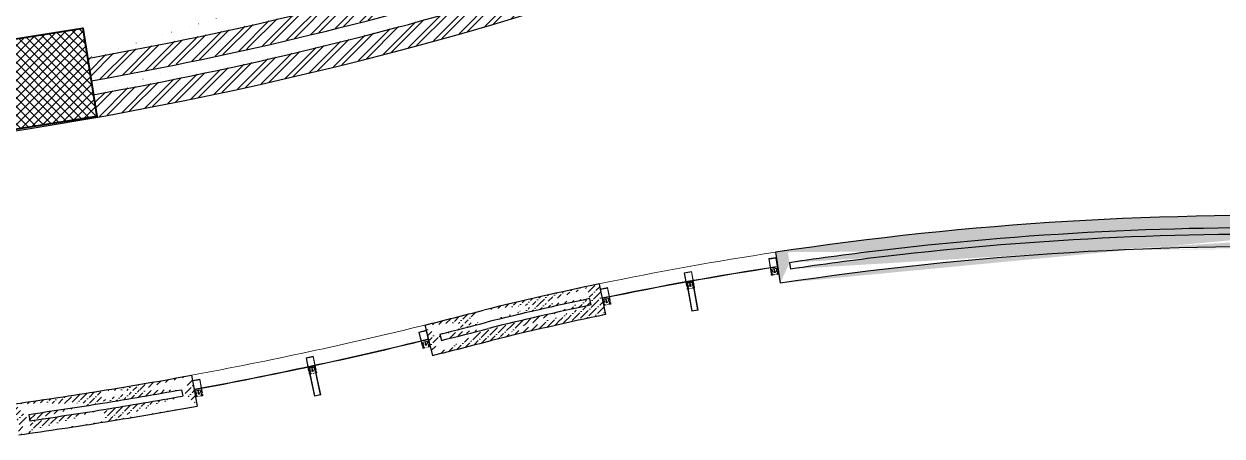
# Model space of a CAD drawing. Header units: millimetres. Extents: x 8275 to 147087, y -297470 to -191881.
# Drawn here: x 118383 to 130430, y -255177 to -251030 of the extents above; entities that cross this region are included whole.
import ezdxf

# ---------------------------------------------------------------- set-up
doc = ezdxf.new("R2010")
doc.units = ezdxf.units.MM
doc.header["$LTSCALE"] = 250
doc.header["$MEASUREMENT"] = 0
for name, color, linetype, lineweight in [('col', 6, 'Continuous', 40), ('hatch', 9, 'Continuous', 0), ('wall', 1, 'Continuous', 30), ('win', 4, 'Continuous', 20)]:
    doc.layers.add(name, color=color, linetype=linetype, lineweight=lineweight)
pattern_1 = [(45, (-6686.724, -321362.345), (23.201941, 85.073785), [109.375, -21.875, 0, -21.875])]

# ---------------------------------------------------------------- blocks, each defined once
blk = doc.blocks.new('A$C31941232')
at = {"layer": 'hatch'}
h = blk.add_hatch(dxfattribs=at)
h.set_pattern_fill('ANSI37', color=256, scale=500, style=0)
h.paths.add_polyline_path([(-21054, 9181), (-19573, 9416), (-19432, 8527), (-20913, 8292)])
at = {"layer": 'col', "elevation": -13639}
blk.add_lwpolyline([(-21054, 9181), (-19573, 9416), (-19432, 8527), (-20913, 8292)], close=True, dxfattribs=at)

msp = doc.modelspace()

# ---------------------------------------------------------------- hatches: boundary and pattern name
at = {"layer": 'hatch'}
h = msp.add_hatch(dxfattribs=at)
h.set_pattern_fill('ANSI32', color=256, scale=350, style=0)
h.set_pattern_definition([(45, (-6686.72, -321362.35), (-92.80777, 92.80777), []), (45, (-6624.85, -321362.35), (-92.80777, 92.80777), [])])
edge = h.paths.add_edge_path()
edge.add_line((117630, -252194), (117600, -251966))
edge.add_arc((112434, -214956), 37369, 262.1233, 277.9459, ccw=False)
edge.add_line((107313, -251972), (107278, -252194))
edge.add_arc((112455, -215257), 37297, 262.0206, 277.9792)
edge = h.paths.add_edge_path()
edge.add_line((117572, -251829), (117542, -251601))
edge.add_arc((112435, -214946), 37009, 262.1353, 277.9321, ccw=False)
edge.add_line((107370, -251607), (107335, -251828))
edge.add_arc((112476, -214947), 37238, 262.0647, 277.8706)
edge = h.paths.add_edge_path()
edge.add_line((127705, -249343), (127700, -249103))
edge.add_arc((112455, -214645), 37680, 280.1249, 293.8645, ccw=False)
edge.add_line((119079, -251738), (119115, -251965))
edge.add_arc((112613, -215282), 37255, 280.0512, 293.8984)
edge = h.paths.add_edge_path()
edge.add_line((119021, -251372), (119057, -251600))
edge.add_arc((112452, -214634), 37551, 280.131, 293.9571)
edge.add_line((127700, -248950), (127700, -248698))
edge.add_arc((112452, -214634), 37321, 280.1379, 294.1141, ccw=False)
h.paths.add_polyline_path([(128157, -247451), (128157, -248168), (128162, -248166), (128162, -247451)])
h.paths.add_polyline_path([(127949, -248258), (127949, -247451), (127932, -247451), (127932, -248265)])
h.paths.add_polyline_path([(98254, -243221), (97937, -243901), (97728, -243804), (96826, -245743), (96256, -246966), (96465, -247063), (96973, -245973), (98254, -243221)])
h.paths.add_polyline_path([(126754, -243430), (126657, -243221), (126657, -243221), (127910, -245912), (128162, -245912), (128162, -245909), (126962, -243333), (127089, -243274), (128318, -245912), (128532, -245912), (128532, -245827), (127298, -243177), (127754, -242964), (128532, -242964), (128532, -242734), (127703, -242734), (127201, -242968), (127298, -243176)])
h = msp.add_hatch(dxfattribs=at)
h.set_pattern_fill('ANSI36', color=256, scale=350, style=0)
h.set_pattern_definition(pattern_1)
edge = h.paths.add_edge_path()
edge.add_line((126081, -253433), (126091, -253497))
edge.add_line((126062, -253309), (126062, -253309))
edge.add_line((125939, -253328), (125986, -253639))
edge.add_line((131707, -253093), (131707, -253158))
edge.add_line((131832, -252971), (131832, -253286))
edge.add_arc((130858, -285751), 32670, 96.7185, 98.4076)
edge.add_arc((130858, -285751), 32670, 88.5099, 96.7185)
edge.add_arc((130858, -285751), 32605, 96.7185, 98.4071)
edge.add_arc((130858, -285751), 32605, 88.5069, 96.7185)
edge.add_arc((130883, -286133), 33176, 88.3608, 98.571)
edge.add_arc((130883, -286133), 32861, 88.3451, 98.571)
at = {"layer": 'hatch', "extrusion": (0.000407132, -0.002658, 0.999996)}
h = msp.add_hatch(dxfattribs=at)
h.set_pattern_fill('AR-HBONE', color=256, scale=0.411184, style=0)
h.set_pattern_definition([(45, (-6682.123, -321391.2526), (2e-16, 2.326009148), [4.934210526, -1.64473684]), (135, (-6680.96, -321390.0896), (2e-16, 2.326009148), [4.934210526, -1.64473684])])
h.paths.add_polyline_path([(125901, -253544), (125902, -253546), (125907, -253545), (125907, -253543)], flags=16)
h.paths.add_polyline_path([(125965, -253534), (125965, -253536), (125960, -253537), (125960, -253535)], flags=16)
edge = h.paths.add_edge_path()
edge.add_arc((125914, -253557), 0.685, -171.291, 8.709, ccw=False)
edge.add_arc((125912, -253557), 0.685, -171.291, 8.709, ccw=False)
edge.add_arc((125911, -253557), 0.685, -171.291, 8.709, ccw=False)
edge.add_arc((125910, -253557), 0.685, -171.291, 8.709, ccw=False)
edge.add_arc((125908, -253557), 0.685, -171.291, 8.709, ccw=False)
edge.add_arc((125907, -253558), 0.685, -171.291, 8.709, ccw=False)
edge.add_arc((125906, -253558), 0.685, -171.291, 8.709, ccw=False)
edge.add_arc((125904, -253558), 0.685, -171.291, 8.709, ccw=False)
edge.add_arc((125903, -253558), 0.685, -171.291, 8.709, ccw=False)
edge.add_arc((125902, -253558), 0.685, -171.291, 8.709, ccw=False)
edge.add_arc((125900, -253559), 0.685, -171.291, 8.709, ccw=False)
edge.add_arc((125899, -253559), 0.685, -171.291, 8.709, ccw=False)
edge.add_line((125898, -253559), (125896, -253547))
edge.add_line((125896, -253547), (125900, -253546))
edge.add_line((125900, -253546), (125900, -253544))
edge.add_line((125900, -253544), (125898, -253545))
edge.add_line((125898, -253545), (125899, -253541))
edge.add_line((125899, -253541), (125908, -253540))
edge.add_line((125908, -253540), (125910, -253543))
edge.add_line((125910, -253543), (125909, -253543))
edge.add_line((125909, -253543), (125909, -253545))
edge.add_line((125909, -253545), (125913, -253544))
edge.add_line((125913, -253544), (125914, -253556))
edge.add_arc((125957, -253550), 0.685, 188.709, 368.709)
edge.add_arc((125958, -253550), 0.685, 188.709, 368.709)
edge.add_arc((125960, -253549), 0.685, 188.709, 368.709)
edge.add_arc((125961, -253549), 0.685, 188.709, 368.709)
edge.add_arc((125962, -253549), 0.685, 188.709, 368.709)
edge.add_arc((125964, -253549), 0.685, 188.709, 368.709)
edge.add_arc((125965, -253549), 0.685, 188.709, 368.709)
edge.add_arc((125967, -253548), 0.685, 188.709, 368.709)
edge.add_arc((125968, -253548), 0.685, 188.709, 368.709)
edge.add_arc((125969, -253548), 0.685, 188.709, 368.709)
edge.add_arc((125971, -253548), 0.685, 188.709, 368.709)
edge.add_arc((125972, -253548), 0.685, 188.709, 368.709)
edge.add_line((125973, -253547), (125971, -253535))
edge.add_line((125971, -253535), (125967, -253536))
edge.add_line((125967, -253536), (125967, -253534))
edge.add_line((125967, -253534), (125968, -253534))
edge.add_line((125968, -253534), (125966, -253531))
edge.add_line((125966, -253531), (125957, -253532))
edge.add_line((125957, -253532), (125956, -253536))
edge.add_line((125956, -253536), (125958, -253535))
edge.add_line((125958, -253535), (125958, -253537))
edge.add_line((125958, -253537), (125955, -253538))
edge.add_line((125955, -253538), (125956, -253550))
at = {"layer": 'hatch'}
h = msp.add_hatch(dxfattribs=at)
h.set_pattern_fill('ANSI36', color=256, scale=350, style=0)
h.set_pattern_definition(pattern_1)
edge = h.paths.add_edge_path()
edge.add_line((124069, -253795), (124083, -253858))
edge.add_line((124044, -253672), (124044, -253672))
edge.add_line((124166, -253647), (124231, -253955))
edge.add_line((122566, -254152), (122581, -254215))
edge.add_line((122415, -254061), (122490, -254367))
edge.add_arc((112688, -214534), 40830, 283.9993, 284.6818)
edge.add_arc((112688, -214534), 40705, 283.8239, 284.6818)
edge.add_arc((130858, -285751), 32670, 101.9924, 103.8535)
edge.add_arc((130858, -285751), 32795, 101.7731, 103.8535)
edge.add_arc((112688, -214534), 40895, 283.999, 284.6786)
edge.add_arc((112688, -214534), 41020, 283.8239, 284.6786)
edge.add_arc((130858, -285751), 32605, 101.9928, 103.8495)
edge.add_arc((130858, -285751), 32480, 101.7731, 103.8495)
at = {"layer": 'hatch', "extrusion": (0.000474639, -0.002647, 0.999996)}
h = msp.add_hatch(dxfattribs=at)
h.set_pattern_fill('AR-HBONE', color=256, scale=0.411184, style=0)
h.set_pattern_definition([(45, (-6681.36, -321391.1366), (2e-16, 2.326009148), [4.934210526, -1.64473684]), (135, (-6680.197, -321389.9735), (2e-16, 2.326009148), [4.934210526, -1.64473684])])
h.paths.add_polyline_path([(125056, -253686), (125056, -253688), (125061, -253687), (125061, -253685)], flags=16)
h.paths.add_polyline_path([(125119, -253674), (125119, -253676), (125114, -253677), (125113, -253675)], flags=16)
edge = h.paths.add_edge_path()
edge.add_arc((125068, -253698), 0.685, -169.8327, 10.1673, ccw=False)
edge.add_arc((125067, -253698), 0.685, -169.8327, 10.1673, ccw=False)
edge.add_arc((125065, -253698), 0.685, -169.8327, 10.1673, ccw=False)
edge.add_arc((125064, -253698), 0.685, -169.8327, 10.1673, ccw=False)
edge.add_arc((125063, -253699), 0.685, -169.8327, 10.1673, ccw=False)
edge.add_arc((125061, -253699), 0.685, -169.8327, 10.1673, ccw=False)
edge.add_arc((125060, -253699), 0.685, -169.8327, 10.1673, ccw=False)
edge.add_arc((125059, -253699), 0.685, -169.8327, 10.1673, ccw=False)
edge.add_arc((125057, -253700), 0.685, -169.8327, 10.1673, ccw=False)
edge.add_arc((125056, -253700), 0.685, -169.8327, 10.1673, ccw=False)
edge.add_arc((125055, -253700), 0.685, -169.8327, 10.1673, ccw=False)
edge.add_arc((125053, -253700), 0.685, -169.8327, 10.1673, ccw=False)
edge.add_line((125053, -253701), (125050, -253689))
edge.add_line((125050, -253689), (125054, -253688))
edge.add_line((125054, -253688), (125054, -253686))
edge.add_line((125054, -253686), (125052, -253686))
edge.add_line((125052, -253686), (125053, -253682))
edge.add_line((125053, -253682), (125062, -253681))
edge.add_line((125062, -253681), (125064, -253684))
edge.add_line((125064, -253684), (125063, -253684))
edge.add_line((125063, -253684), (125063, -253686))
edge.add_line((125063, -253686), (125067, -253686))
edge.add_line((125067, -253686), (125069, -253698))
edge.add_arc((125111, -253690), 0.685, 190.1673, 370.1673)
edge.add_arc((125113, -253690), 0.685, 190.1673, 370.1673)
edge.add_arc((125114, -253689), 0.685, 190.1673, 370.1673)
edge.add_arc((125115, -253689), 0.685, 190.1673, 370.1673)
edge.add_arc((125117, -253689), 0.685, 190.1673, 370.1673)
edge.add_arc((125118, -253689), 0.685, 190.1673, 370.1673)
edge.add_arc((125119, -253688), 0.685, 190.1673, 370.1673)
edge.add_arc((125121, -253688), 0.685, 190.1673, 370.1673)
edge.add_arc((125122, -253688), 0.685, 190.1673, 370.1673)
edge.add_arc((125123, -253688), 0.685, 190.1673, 370.1673)
edge.add_arc((125125, -253688), 0.685, 190.1673, 370.1673)
edge.add_arc((125126, -253687), 0.685, 190.1673, 370.1673)
edge.add_line((125127, -253687), (125125, -253675))
edge.add_line((125125, -253675), (125121, -253676))
edge.add_line((125121, -253676), (125120, -253674))
edge.add_line((125120, -253674), (125122, -253674))
edge.add_line((125122, -253674), (125120, -253670))
edge.add_line((125120, -253670), (125111, -253672))
edge.add_line((125111, -253672), (125110, -253676))
edge.add_line((125110, -253676), (125112, -253675))
edge.add_line((125112, -253675), (125112, -253677))
edge.add_line((125112, -253677), (125108, -253678))
edge.add_line((125108, -253678), (125111, -253690))
at = {"layer": 'hatch', "extrusion": (0.000541891, -0.002634, 0.999996)}
h = msp.add_hatch(dxfattribs=at)
h.set_pattern_fill('AR-HBONE', color=256, scale=0.411184, style=0)
h.set_pattern_definition([(45, (-6680.5997, -321391.0024), (2e-16, 2.326009148), [4.934210526, -1.64473684]), (135, (-6679.4367, -321389.8394), (2e-16, 2.326009148), [4.934210526, -1.64473684])])
h.paths.add_polyline_path([(124214, -253849), (124214, -253851), (124220, -253850), (124219, -253848)], flags=16)
h.paths.add_polyline_path([(124277, -253836), (124277, -253838), (124272, -253839), (124272, -253837)], flags=16)
edge = h.paths.add_edge_path()
edge.add_arc((124227, -253861), 0.685, -168.3733, 11.6267, ccw=False)
edge.add_arc((124225, -253861), 0.685, -168.3733, 11.6267, ccw=False)
edge.add_arc((124224, -253862), 0.685, -168.3733, 11.6267, ccw=False)
edge.add_arc((124223, -253862), 0.685, -168.3733, 11.6267, ccw=False)
edge.add_arc((124221, -253862), 0.685, -168.3733, 11.6267, ccw=False)
edge.add_arc((124220, -253863), 0.685, -168.3733, 11.6267, ccw=False)
edge.add_arc((124219, -253863), 0.685, -168.3733, 11.6267, ccw=False)
edge.add_arc((124217, -253863), 0.685, -168.3733, 11.6267, ccw=False)
edge.add_arc((124216, -253863), 0.685, -168.3733, 11.6267, ccw=False)
edge.add_arc((124215, -253864), 0.685, -168.3733, 11.6267, ccw=False)
edge.add_arc((124213, -253864), 0.685, -168.3733, 11.6267, ccw=False)
edge.add_arc((124212, -253864), 0.685, -168.3733, 11.6267, ccw=False)
edge.add_line((124211, -253864), (124209, -253852))
edge.add_line((124209, -253852), (124213, -253852))
edge.add_line((124213, -253852), (124212, -253850))
edge.add_line((124212, -253850), (124211, -253850))
edge.add_line((124211, -253850), (124211, -253846))
edge.add_line((124211, -253846), (124220, -253845))
edge.add_line((124220, -253845), (124223, -253848))
edge.add_line((124223, -253848), (124221, -253848))
edge.add_line((124221, -253848), (124221, -253850))
edge.add_line((124221, -253850), (124225, -253849))
edge.add_line((124225, -253849), (124228, -253861))
edge.add_arc((124270, -253852), 0.685, 191.6267, 371.6267)
edge.add_arc((124271, -253852), 0.685, 191.6267, 371.6267)
edge.add_arc((124272, -253852), 0.685, 191.6267, 371.6267)
edge.add_arc((124274, -253851), 0.685, 191.6267, 371.6267)
edge.add_arc((124275, -253851), 0.685, 191.6267, 371.6267)
edge.add_arc((124276, -253851), 0.685, 191.6267, 371.6267)
edge.add_arc((124278, -253851), 0.685, 191.6267, 371.6267)
edge.add_arc((124279, -253850), 0.685, 191.6267, 371.6267)
edge.add_arc((124280, -253850), 0.685, 191.6267, 371.6267)
edge.add_arc((124282, -253850), 0.685, 191.6267, 371.6267)
edge.add_arc((124283, -253850), 0.685, 191.6267, 371.6267)
edge.add_arc((124284, -253849), 0.685, 191.6267, 371.6267)
edge.add_line((124285, -253849), (124283, -253837))
edge.add_line((124283, -253837), (124279, -253838))
edge.add_line((124279, -253838), (124278, -253836))
edge.add_line((124278, -253836), (124280, -253836))
edge.add_line((124280, -253836), (124278, -253833))
edge.add_line((124278, -253833), (124269, -253834))
edge.add_line((124269, -253834), (124268, -253838))
edge.add_line((124268, -253838), (124270, -253838))
edge.add_line((124270, -253838), (124270, -253840))
edge.add_line((124270, -253840), (124267, -253841))
edge.add_line((124267, -253841), (124269, -253852))
at = {"layer": 'hatch', "extrusion": (0.000637636, -0.002612, 0.999996)}
h = msp.add_hatch(dxfattribs=at)
h.set_pattern_fill('AR-HBONE', color=256, scale=0.411184, style=0)
h.set_pattern_definition([(45, (-6679.5174, -321390.7788), (2e-16, 2.326009148), [4.934210526, -1.64473684]), (135, (-6678.3543, -321389.6158), (2e-16, 2.326009148), [4.934210526, -1.64473684])])
h.paths.add_polyline_path([(122396, -254280), (122397, -254282), (122402, -254281), (122402, -254279)], flags=16)
h.paths.add_polyline_path([(122459, -254265), (122459, -254267), (122454, -254268), (122454, -254266)], flags=16)
edge = h.paths.add_edge_path()
edge.add_arc((122410, -254291), 0.685, -166.282, 13.718, ccw=False)
edge.add_arc((122408, -254292), 0.685, -166.282, 13.718, ccw=False)
edge.add_arc((122407, -254292), 0.685, -166.282, 13.718, ccw=False)
edge.add_arc((122406, -254292), 0.685, -166.282, 13.718, ccw=False)
edge.add_arc((122404, -254293), 0.685, -166.282, 13.718, ccw=False)
edge.add_arc((122403, -254293), 0.685, -166.282, 13.718, ccw=False)
edge.add_arc((122402, -254293), 0.685, -166.282, 13.718, ccw=False)
edge.add_arc((122400, -254294), 0.685, -166.282, 13.718, ccw=False)
edge.add_arc((122399, -254294), 0.685, -166.282, 13.718, ccw=False)
edge.add_arc((122398, -254294), 0.685, -166.282, 13.718, ccw=False)
edge.add_arc((122396, -254294), 0.685, -166.282, 13.718, ccw=False)
edge.add_arc((122395, -254295), 0.685, -166.282, 13.718, ccw=False)
edge.add_line((122394, -254295), (122392, -254283))
edge.add_line((122392, -254283), (122395, -254282))
edge.add_line((122395, -254282), (122395, -254280))
edge.add_line((122395, -254280), (122393, -254281))
edge.add_line((122393, -254281), (122394, -254277))
edge.add_line((122394, -254277), (122402, -254275))
edge.add_line((122402, -254275), (122405, -254278))
edge.add_line((122405, -254278), (122403, -254278))
edge.add_line((122403, -254278), (122404, -254280))
edge.add_line((122404, -254280), (122407, -254279))
edge.add_line((122407, -254279), (122410, -254291))
edge.add_arc((122452, -254281), 0.685, 193.718, 373.718)
edge.add_arc((122454, -254280), 0.685, 193.718, 373.718)
edge.add_arc((122455, -254280), 0.685, 193.718, 373.718)
edge.add_arc((122456, -254280), 0.685, 193.718, 373.718)
edge.add_arc((122458, -254279), 0.685, 193.718, 373.718)
edge.add_arc((122459, -254279), 0.685, 193.718, 373.718)
edge.add_arc((122460, -254279), 0.685, 193.718, 373.718)
edge.add_arc((122462, -254278), 0.685, 193.718, 373.718)
edge.add_arc((122463, -254278), 0.685, 193.718, 373.718)
edge.add_arc((122464, -254278), 0.685, 193.718, 373.718)
edge.add_arc((122466, -254278), 0.685, 193.718, 373.718)
edge.add_arc((122467, -254277), 0.685, 193.718, 373.718)
edge.add_line((122468, -254277), (122465, -254265))
edge.add_line((122465, -254265), (122461, -254266))
edge.add_line((122461, -254266), (122460, -254264))
edge.add_line((122460, -254264), (122462, -254264))
edge.add_line((122462, -254264), (122460, -254261))
edge.add_line((122460, -254261), (122451, -254263))
edge.add_line((122451, -254263), (122450, -254267))
edge.add_line((122450, -254267), (122452, -254266))
edge.add_line((122452, -254266), (122452, -254268))
edge.add_line((122452, -254268), (122449, -254269))
edge.add_line((122449, -254269), (122452, -254281))
at = {"layer": 'hatch'}
h = msp.add_hatch(dxfattribs=at)
h.set_pattern_fill('ANSI36', color=256, scale=350, style=0)
h.set_pattern_definition(pattern_1)
edge = h.paths.add_edge_path()
edge.add_line((120001, -254898), (120001, -254898))
edge.add_line((119967, -254711), (119979, -254775))
edge.add_line((120067, -254565), (120124, -254875))
edge.add_line((118457, -255147), (118457, -255147))
edge.add_line((118431, -254959), (118440, -255023))
edge.add_line((118290, -254852), (118333, -255164))
edge.add_arc((112688, -214534), 40830, 278.0847, 279.1392)
edge.add_arc((112688, -214534), 40705, 277.9093, 279.1392)
edge.add_arc((112688, -214534), 40830, 279.1392, 280.2684)
edge.add_arc((112688, -214534), 40705, 279.1392, 280.4438)
edge.add_arc((112688, -214534), 40895, 278.0845, 279.1392)
edge.add_arc((112688, -214534), 41020, 277.9093, 279.1392)
edge.add_arc((112688, -214534), 40895, 279.1392, 280.2687)
edge.add_arc((112688, -214534), 41020, 279.1392, 280.4438)
at = {"layer": 'hatch', "extrusion": (0.000556707, -0.002631, 0.999996)}
h = msp.add_hatch(dxfattribs=at)
h.set_pattern_fill('AR-HBONE', color=256, scale=0.411184, style=0)
h.set_pattern_definition([(45, (-6680.4322, -321390.9703), (2e-16, 2.326009148), [4.934210526, -1.64473684]), (135, (-6679.2692, -321389.8073), (2e-16, 2.326009148), [4.934210526, -1.64473684])])
h.paths.add_polyline_path([(121256, -254541), (121257, -254543), (121262, -254542), (121262, -254540)], flags=16)
h.paths.add_polyline_path([(121319, -254527), (121320, -254529), (121314, -254530), (121314, -254528)], flags=16)
edge = h.paths.add_edge_path()
edge.add_arc((121269, -254552), 0.685, -168.0507, 11.9493, ccw=False)
edge.add_arc((121268, -254553), 0.685, -168.0507, 11.9493, ccw=False)
edge.add_arc((121267, -254553), 0.685, -168.0507, 11.9493, ccw=False)
edge.add_arc((121265, -254553), 0.685, -168.0507, 11.9493, ccw=False)
edge.add_arc((121264, -254554), 0.685, -168.0507, 11.9493, ccw=False)
edge.add_arc((121263, -254554), 0.685, -168.0507, 11.9493, ccw=False)
edge.add_arc((121261, -254554), 0.685, -168.0507, 11.9493, ccw=False)
edge.add_arc((121260, -254554), 0.685, -168.0507, 11.9493, ccw=False)
edge.add_arc((121259, -254555), 0.685, -168.0507, 11.9493, ccw=False)
edge.add_arc((121257, -254555), 0.685, -168.0507, 11.9493, ccw=False)
edge.add_arc((121256, -254555), 0.685, -168.0507, 11.9493, ccw=False)
edge.add_arc((121255, -254556), 0.685, -168.0507, 11.9493, ccw=False)
edge.add_line((121254, -254556), (121251, -254544))
edge.add_line((121251, -254544), (121255, -254543))
edge.add_line((121255, -254543), (121255, -254541))
edge.add_line((121255, -254541), (121253, -254541))
edge.add_line((121253, -254541), (121254, -254538))
edge.add_line((121254, -254538), (121263, -254536))
edge.add_line((121263, -254536), (121265, -254539))
edge.add_line((121265, -254539), (121263, -254539))
edge.add_line((121263, -254539), (121264, -254541))
edge.add_line((121264, -254541), (121268, -254540))
edge.add_line((121268, -254540), (121270, -254552))
edge.add_arc((121312, -254543), 0.685, 191.9493, 371.9493)
edge.add_arc((121314, -254543), 0.685, 191.9493, 371.9493)
edge.add_arc((121315, -254543), 0.685, 191.9493, 371.9493)
edge.add_arc((121316, -254542), 0.685, 191.9493, 371.9493)
edge.add_arc((121318, -254542), 0.685, 191.9493, 371.9493)
edge.add_arc((121319, -254542), 0.685, 191.9493, 371.9493)
edge.add_arc((121320, -254542), 0.685, 191.9493, 371.9493)
edge.add_arc((121322, -254541), 0.685, 191.9493, 371.9493)
edge.add_arc((121323, -254541), 0.685, 191.9493, 371.9493)
edge.add_arc((121324, -254541), 0.685, 191.9493, 371.9493)
edge.add_arc((121326, -254540), 0.685, 191.9493, 371.9493)
edge.add_arc((121327, -254540), 0.685, 191.9493, 371.9493)
edge.add_line((121328, -254540), (121325, -254528))
edge.add_line((121325, -254528), (121321, -254529))
edge.add_line((121321, -254529), (121321, -254527))
edge.add_line((121321, -254527), (121323, -254527))
edge.add_line((121323, -254527), (121320, -254524))
edge.add_line((121320, -254524), (121312, -254525))
edge.add_line((121312, -254525), (121311, -254529))
edge.add_line((121311, -254529), (121312, -254529))
edge.add_line((121312, -254529), (121313, -254531))
edge.add_line((121313, -254531), (121309, -254532))
edge.add_line((121309, -254532), (121312, -254543))
at = {"layer": 'hatch', "extrusion": (0.000492084, -0.002643, 0.999996)}
h = msp.add_hatch(dxfattribs=at)
h.set_pattern_fill('AR-HBONE', color=256, scale=0.411184, style=0)
h.set_pattern_definition([(45, (-6681.1627, -321391.1035), (2e-16, 2.326009148), [4.934210526, -1.64473684]), (135, (-6679.9997, -321389.9405), (2e-16, 2.326009148), [4.934210526, -1.64473684])])
h.paths.add_polyline_path([(120111, -254769), (120111, -254771), (120117, -254770), (120116, -254768)], flags=16)
h.paths.add_polyline_path([(120174, -254757), (120174, -254759), (120169, -254760), (120169, -254758)], flags=16)
edge = h.paths.add_edge_path()
edge.add_arc((120124, -254781), 0.685, -169.4548, 10.5452, ccw=False)
edge.add_arc((120122, -254781), 0.685, -169.4548, 10.5452, ccw=False)
edge.add_arc((120121, -254782), 0.685, -169.4548, 10.5452, ccw=False)
edge.add_arc((120120, -254782), 0.685, -169.4548, 10.5452, ccw=False)
edge.add_arc((120118, -254782), 0.685, -169.4548, 10.5452, ccw=False)
edge.add_arc((120117, -254782), 0.685, -169.4548, 10.5452, ccw=False)
edge.add_arc((120115, -254783), 0.685, -169.4548, 10.5452, ccw=False)
edge.add_arc((120114, -254783), 0.685, -169.4548, 10.5452, ccw=False)
edge.add_arc((120113, -254783), 0.685, -169.4548, 10.5452, ccw=False)
edge.add_arc((120111, -254783), 0.685, -169.4548, 10.5452, ccw=False)
edge.add_arc((120110, -254784), 0.685, -169.4548, 10.5452, ccw=False)
edge.add_arc((120109, -254784), 0.685, -169.4548, 10.5452, ccw=False)
edge.add_line((120108, -254784), (120106, -254772))
edge.add_line((120106, -254772), (120110, -254771))
edge.add_line((120110, -254771), (120109, -254769))
edge.add_line((120109, -254769), (120107, -254770))
edge.add_line((120107, -254770), (120108, -254766))
edge.add_line((120108, -254766), (120117, -254764))
edge.add_line((120117, -254764), (120120, -254767))
edge.add_line((120120, -254767), (120118, -254768))
edge.add_line((120118, -254768), (120118, -254770))
edge.add_line((120118, -254770), (120122, -254769))
edge.add_line((120122, -254769), (120124, -254781))
edge.add_arc((120167, -254773), 0.685, 190.5452, 370.5452)
edge.add_arc((120168, -254773), 0.685, 190.5452, 370.5452)
edge.add_arc((120169, -254773), 0.685, 190.5452, 370.5452)
edge.add_arc((120171, -254772), 0.685, 190.5452, 370.5452)
edge.add_arc((120172, -254772), 0.685, 190.5452, 370.5452)
edge.add_arc((120173, -254772), 0.685, 190.5452, 370.5452)
edge.add_arc((120175, -254772), 0.685, 190.5452, 370.5452)
edge.add_arc((120176, -254771), 0.685, 190.5452, 370.5452)
edge.add_arc((120177, -254771), 0.685, 190.5452, 370.5452)
edge.add_arc((120179, -254771), 0.685, 190.5452, 370.5452)
edge.add_arc((120180, -254771), 0.685, 190.5452, 370.5452)
edge.add_arc((120181, -254770), 0.685, 190.5452, 370.5452)
edge.add_line((120182, -254770), (120180, -254758))
edge.add_line((120180, -254758), (120176, -254759))
edge.add_line((120176, -254759), (120176, -254757))
edge.add_line((120176, -254757), (120177, -254757))
edge.add_line((120177, -254757), (120175, -254754))
edge.add_line((120175, -254754), (120166, -254755))
edge.add_line((120166, -254755), (120165, -254759))
edge.add_line((120165, -254759), (120167, -254759))
edge.add_line((120167, -254759), (120167, -254761))
edge.add_line((120167, -254761), (120164, -254761))
edge.add_line((120164, -254761), (120166, -254773))

# ---------------------------------------------------------------- linework, layer by layer
at = {"layer": 'wall'}
for p, q in [((125939, -253328, -11301), (125986, -253639, -11301)), ((126062, -253309, -11301), (126062, -253309, -11301)), ((126081, -253433, -11301), (126091, -253497, -11301)), ((124044, -253672, -11301), (124044, -253672, -11301)), ((124166, -253647, -11301), (124231, -253955, -11301)), ((124069, -253795, -11301), (124083, -253858, -11301)), ((122415, -254061, -11301), (122490, -254367, -11301)), ((122566, -254152, -11301), (122581, -254215, -11301)), ((120067, -254565, -11301), (120124, -254875, -11301)), ((119967, -254711, -11301), (119979, -254775, -11301)), ((120001, -254898, -11301), (120001, -254898, -11301)), ((118431, -254959, -11301), (118440, -255023, -11301)), ((118457, -255147, -11301), (118457, -255147, -11301))]:
    msp.add_line(p, q, dxfattribs=at)
for centre, radius, start, end in [((112457, -214648, -11301), 37910, 242.7808, 293.9104), ((112457, -214648, -11301), 37310, 280.1333, 294.113), ((112457, -214648, -11301), 37540, 280.1264, 293.956), ((112457, -214648, -11301), 37680, 280.1223, 293.8614), ((130883, -286133, -11301), 33176, 88.3608, 98.571), ((130858, -285751, -11301), 32670, 88.5099, 96.7185), ((130858, -285751, -11301), 32605, 88.5069, 96.7185), ((130883, -286133, -11301), 32861, 88.3451, 98.571), ((130858, -285751, -11301), 32670, 96.7185, 98.4076), ((130858, -285751, -11301), 32605, 96.7185, 98.4071), ((130858, -285751, -11301), 32795, 101.7731, 103.8535), ((130858, -285751, -11301), 32670, 101.9924, 103.8535), ((112688, -214534, -11301), 40705, 283.8239, 284.6818), ((130858, -285751, -11301), 32605, 101.9928, 103.8495), ((130858, -285751, -11301), 32480, 101.7731, 103.8495), ((112688, -214534, -11301), 40830, 283.9993, 284.6818), ((112688, -214534, -11301), 40895, 283.999, 284.6786), ((112688, -214534, -11301), 41020, 283.8239, 284.6786), ((112688, -214534, -11301), 40705, 279.1392, 280.4438), ((112688, -214534, -11301), 40705, 277.9093, 279.1392), ((112688, -214534, -11301), 40830, 279.1392, 280.2684), ((112688, -214534, -11301), 40895, 279.1392, 280.2687), ((112688, -214534, -11301), 40830, 278.0847, 279.1392), ((112688, -214534, -11301), 40895, 278.0845, 279.1392), ((112688, -214534, -11301), 41020, 279.1392, 280.4438), ((112688, -214534, -11301), 41020, 277.9093, 279.1392)]:
    msp.add_arc(centre, radius, start, end, dxfattribs=at)
at = {"layer": 'win', "extrusion": (0.000407132, -0.002658, 0.999996)}
for p, q in [((125912, -253475, -11301), (125914, -253476, -11301)), ((125915, -253482, -11301), (125913, -253483, -11301)), ((125914, -253476, -11301), (125915, -253482, -11301)), ((125934, -253472, -11301), (125933, -253473, -11301)), ((125933, -253473, -11301), (125934, -253479, -11301)), ((125934, -253479, -11301), (125935, -253480, -11301))]:
    msp.add_line(p, q, dxfattribs=at)
at = {"layer": 'win', "extrusion": (0.000474639, -0.002647, 0.999996)}
for p, q in [((125064, -253616, -11301), (125066, -253618, -11301)), ((125066, -253618, -11301), (125067, -253623, -11301)), ((125067, -253623, -11301), (125066, -253624, -11301)), ((125086, -253613, -11301), (125085, -253614, -11301)), ((125085, -253614, -11301), (125086, -253620, -11301)), ((125086, -253620, -11301), (125087, -253621, -11301))]:
    msp.add_line(p, q, dxfattribs=at)
at = {"layer": 'win', "extrusion": (0.000541891, -0.002634, 0.999996)}
for p, q in [((124221, -253780, -11301), (124223, -253781, -11301)), ((124223, -253781, -11301), (124224, -253786, -11301)), ((124224, -253786, -11301), (124223, -253788, -11301)), ((124243, -253776, -11301), (124241, -253777, -11301)), ((124241, -253777, -11301), (124243, -253783, -11301)), ((124243, -253783, -11301), (124244, -253784, -11301))]:
    msp.add_line(p, q, dxfattribs=at)
at = {"layer": 'win', "extrusion": (0.000637636, -0.002612, 0.999996)}
for p, q in [((122422, -254205, -11301), (122421, -254206, -11301)), ((122401, -254210, -11301), (122403, -254211, -11301)), ((122403, -254211, -11301), (122404, -254216, -11301)), ((122404, -254216, -11301), (122403, -254218, -11301)), ((122421, -254206, -11301), (122422, -254212, -11301)), ((122422, -254212, -11301), (122424, -254213, -11301))]:
    msp.add_line(p, q, dxfattribs=at)
at = {"layer": 'win', "extrusion": (0.000556707, -0.002631, 0.999996)}
for p, q in [((121263, -254471, -11301), (121265, -254472, -11301)), ((121265, -254472, -11301), (121266, -254478, -11301)), ((121266, -254478, -11301), (121265, -254479, -11301)), ((121285, -254467, -11301), (121284, -254468, -11301)), ((121284, -254468, -11301), (121285, -254474, -11301)), ((121285, -254474, -11301), (121286, -254475, -11301))]:
    msp.add_line(p, q, dxfattribs=at)
at = {"layer": 'win', "extrusion": (0.000492084, -0.002643, 0.999996)}
for p, q in [((120119, -254700, -11301), (120121, -254701, -11301)), ((120121, -254701, -11301), (120122, -254706, -11301)), ((120122, -254706, -11301), (120121, -254708, -11301)), ((120141, -254696, -11301), (120140, -254697, -11301)), ((120140, -254697, -11301), (120141, -254703, -11301)), ((120141, -254703, -11301), (120142, -254704, -11301))]:
    msp.add_line(p, q, dxfattribs=at)
at = {"layer": 'win', "extrusion": (0.000407132, -0.002658, 0.999996), "elevation": -10449}
msp.add_lwpolyline([(125938, -253550), (125938, -253550), (125938, -253551), (125938, -253554), (125939, -253554), (125938, -253555), (125939, -253558), (125939, -253558, 0.960671), (125943, -253557), (125941, -253545, 0.198912), (125940, -253543), (125936, -253540, -0.198912), (125935, -253539), (125933, -253523), (125963, -253519, -0.414214), (125966, -253521), (125966, -253525, -0.414214), (125964, -253527), (125956, -253529, 0.414214), (125954, -253532), (125955, -253538), (125958, -253537), (125958, -253535), (125956, -253536), (125956, -253532), (125968, -253530), (125968, -253534), (125967, -253534), (125967, -253536), (125971, -253535), (125951, -253408), (125877, -253420), (125896, -253547), (125900, -253546), (125900, -253544), (125898, -253545), (125898, -253541), (125910, -253539), (125910, -253543), (125908, -253543), (125909, -253545), (125913, -253544), (125912, -253538, 0.414214), (125909, -253536), (125900, -253537, -0.414214), (125897, -253535), (125897, -253531, -0.414214), (125899, -253528), (125929, -253524), (125931, -253539, -0.198912), (125931, -253541), (125928, -253545, 0.198912), (125928, -253547), (125929, -253559, 0.960671), (125933, -253559), (125933, -253558), (125933, -253556), (125932, -253555), (125933, -253555), (125932, -253552), (125932, -253551), (125932, -253551), (125932, -253548), (125931, -253548), (125934, -253544), (125938, -253547), (125937, -253547)], format="xyb", close=True, dxfattribs=at)
for points in [[(125880, -253425), (125896, -253526), (125965, -253516), (125949, -253414)], [(125901, -253544), (125902, -253546), (125907, -253545), (125907, -253543)], [(125965, -253534), (125965, -253536), (125960, -253537), (125960, -253535)]]:
    msp.add_lwpolyline(points, close=True, dxfattribs=at)
at = {"layer": 'win', "extrusion": (0.000474639, -0.002647, 0.999996), "elevation": -10453}
msp.add_lwpolyline([(125092, -253691), (125092, -253691), (125092, -253692), (125093, -253694), (125093, -253695), (125093, -253695), (125093, -253698), (125094, -253699, 0.960671), (125097, -253698), (125095, -253685, 0.198912), (125094, -253684), (125090, -253681, -0.198912), (125089, -253680), (125086, -253664), (125116, -253659, -0.414214), (125119, -253661), (125120, -253665, -0.414214), (125118, -253667), (125109, -253669, 0.414214), (125107, -253672), (125108, -253678), (125112, -253677), (125112, -253675), (125110, -253676), (125109, -253672), (125122, -253670), (125122, -253674), (125120, -253674), (125121, -253676), (125125, -253675), (125102, -253549), (125028, -253562), (125050, -253689), (125054, -253688), (125054, -253686), (125052, -253686), (125051, -253683), (125064, -253681), (125064, -253684), (125062, -253684), (125063, -253686), (125067, -253686), (125065, -253679, 0.414214), (125063, -253677), (125054, -253679, -0.414214), (125051, -253677), (125050, -253673, -0.414214), (125052, -253670), (125082, -253665), (125085, -253680, -0.198912), (125085, -253682), (125082, -253686, 0.198912), (125082, -253688), (125084, -253700, 0.960671), (125087, -253700), (125088, -253699), (125087, -253696), (125087, -253696), (125087, -253695), (125087, -253693), (125086, -253692), (125086, -253692), (125086, -253689), (125085, -253688), (125088, -253685), (125092, -253687), (125091, -253688)], format="xyb", close=True, dxfattribs=at)
for points in [[(125031, -253567), (125049, -253668), (125118, -253655), (125100, -253554)], [(125056, -253686), (125056, -253688), (125061, -253687), (125061, -253685)], [(125119, -253674), (125119, -253676), (125114, -253677), (125113, -253675)]]:
    msp.add_lwpolyline(points, close=True, dxfattribs=at)
at = {"layer": 'win', "extrusion": (0.000407132, -0.002658, 0.999996), "elevation": -10449}
for points in [[(125914, -253556, -1), (125913, -253557, -1), (125912, -253557, -1), (125910, -253557, -1), (125909, -253557, -1), (125908, -253558, -1), (125906, -253558, -1), (125905, -253558, -1), (125904, -253558, -1), (125902, -253558, -1), (125901, -253559, -1), (125900, -253559, -1), (125898, -253559), (125896, -253547), (125900, -253546), (125900, -253544), (125898, -253545), (125899, -253541), (125908, -253540), (125910, -253543), (125908, -253543), (125909, -253545), (125913, -253544), (125914, -253556)], [(125956, -253550, 1), (125958, -253550, 1), (125959, -253550, 1), (125960, -253549, 1), (125962, -253549, 1), (125963, -253549, 1), (125964, -253549, 1), (125966, -253549, 1), (125967, -253548, 1), (125969, -253548, 1), (125970, -253548, 1), (125971, -253548, 1), (125973, -253547), (125971, -253535), (125967, -253536), (125967, -253534), (125968, -253534), (125966, -253531), (125957, -253532), (125956, -253536), (125958, -253535), (125958, -253537), (125955, -253538), (125956, -253550)]]:
    msp.add_lwpolyline(points, format="xyb", dxfattribs=at)
at = {"layer": 'win', "extrusion": (0.000541891, -0.002634, 0.999996), "elevation": -10458}
msp.add_lwpolyline([(124250, -253853), (124251, -253854), (124251, -253855), (124251, -253857), (124252, -253858), (124251, -253858), (124252, -253861), (124253, -253861, 0.960671), (124256, -253861), (124253, -253848, 0.198912), (124252, -253847), (124248, -253844, -0.198912), (124247, -253842), (124244, -253827), (124274, -253821, -0.414214), (124277, -253823), (124278, -253827, -0.414214), (124276, -253830), (124267, -253831, 0.414214), (124265, -253834), (124267, -253841), (124270, -253840), (124270, -253838), (124268, -253838), (124268, -253835), (124280, -253832), (124280, -253836), (124279, -253836), (124279, -253838), (124283, -253837), (124257, -253711), (124183, -253726), (124209, -253852), (124213, -253852), (124212, -253850), (124210, -253850), (124210, -253847), (124222, -253844), (124223, -253848), (124221, -253848), (124221, -253850), (124225, -253849), (124224, -253843, 0.414214), (124221, -253841), (124212, -253843, -0.414214), (124209, -253841), (124208, -253837, -0.414214), (124210, -253834), (124240, -253828), (124243, -253843, -0.198912), (124243, -253845), (124240, -253849, 0.198912), (124240, -253851), (124243, -253863, 0.960671), (124246, -253863), (124247, -253862), (124246, -253859), (124245, -253859), (124246, -253858), (124245, -253856), (124245, -253855), (124245, -253855), (124244, -253852), (124244, -253851), (124246, -253848), (124250, -253850), (124250, -253851)], format="xyb", close=True, dxfattribs=at)
for points in [[(124187, -253731), (124207, -253832), (124276, -253818), (124255, -253717)], [(124214, -253849), (124214, -253851), (124220, -253850), (124219, -253848)], [(124277, -253836), (124277, -253838), (124272, -253839), (124272, -253837)]]:
    msp.add_lwpolyline(points, close=True, dxfattribs=at)
at = {"layer": 'win', "extrusion": (-7.53904e-06, 4.20379e-05, 1), "elevation": -11314}
for points in [[(125161, -253910), (125108, -253614), (125044, -253626), (125097, -253921)], [(125155, -253906), (125104, -253620), (125050, -253630), (125101, -253915)]]:
    msp.add_lwpolyline(points, close=True, dxfattribs=at)
at = {"layer": 'win', "extrusion": (0.000474639, -0.002647, 0.999996), "elevation": -10453}
for points in [[(125069, -253698, -1), (125067, -253698, -1), (125066, -253698, -1), (125065, -253698, -1), (125063, -253699, -1), (125062, -253699, -1), (125061, -253699, -1), (125059, -253699, -1), (125058, -253700, -1), (125057, -253700, -1), (125055, -253700, -1), (125054, -253700, -1), (125053, -253701), (125050, -253689), (125054, -253688), (125054, -253686), (125052, -253686), (125053, -253682), (125062, -253681), (125064, -253684), (125062, -253684), (125063, -253686), (125067, -253686), (125069, -253698)], [(125111, -253690, 1), (125112, -253690, 1), (125113, -253690, 1), (125115, -253689, 1), (125116, -253689, 1), (125117, -253689, 1), (125119, -253689, 1), (125120, -253688, 1), (125121, -253688, 1), (125123, -253688, 1), (125124, -253688, 1), (125125, -253687, 1), (125127, -253687), (125125, -253675), (125121, -253676), (125120, -253674), (125122, -253674), (125120, -253670), (125111, -253672), (125110, -253676), (125112, -253675), (125112, -253677), (125108, -253678), (125111, -253690)]]:
    msp.add_lwpolyline(points, format="xyb", dxfattribs=at)
at = {"layer": 'win', "extrusion": (0.000541891, -0.002634, 0.999996), "elevation": -10458}
for points in [[(124228, -253861, -1), (124226, -253861, -1), (124225, -253862, -1), (124223, -253862, -1), (124222, -253862, -1), (124221, -253862, -1), (124219, -253863, -1), (124218, -253863, -1), (124217, -253863, -1), (124215, -253864, -1), (124214, -253864, -1), (124213, -253864, -1), (124211, -253864), (124209, -253852), (124213, -253852), (124212, -253850), (124211, -253850), (124211, -253846), (124220, -253845), (124223, -253848), (124221, -253848), (124221, -253850), (124225, -253849), (124228, -253861)], [(124269, -253852, 1), (124270, -253852, 1), (124272, -253852, 1), (124273, -253852, 1), (124274, -253851, 1), (124276, -253851, 1), (124277, -253851, 1), (124278, -253851, 1), (124280, -253850, 1), (124281, -253850, 1), (124282, -253850, 1), (124284, -253849, 1), (124285, -253849), (124283, -253837), (124279, -253838), (124278, -253836), (124280, -253836), (124278, -253833), (124269, -253834), (124268, -253838), (124270, -253838), (124270, -253840), (124267, -253841), (124269, -253852)]]:
    msp.add_lwpolyline(points, format="xyb", dxfattribs=at)
at = {"layer": 'win', "extrusion": (0.000637636, -0.002612, 0.999996), "elevation": -10465}
msp.add_lwpolyline([(122433, -254283), (122434, -254283), (122433, -254284), (122434, -254286), (122435, -254287), (122434, -254287), (122435, -254290), (122435, -254290, 0.960671), (122439, -254289), (122436, -254277, 0.198912), (122435, -254276), (122431, -254273, -0.198912), (122430, -254272), (122426, -254256), (122455, -254249, -0.414214), (122458, -254251), (122459, -254255, -0.414214), (122458, -254258), (122449, -254260, 0.414214), (122447, -254263), (122449, -254269), (122452, -254268), (122452, -254266), (122450, -254267), (122449, -254263), (122461, -254260), (122462, -254264), (122460, -254264), (122461, -254266), (122465, -254265), (122434, -254140), (122361, -254158), (122391, -254283), (122395, -254282), (122395, -254280), (122393, -254281), (122392, -254277), (122404, -254274), (122405, -254278), (122403, -254278), (122404, -254280), (122407, -254279), (122406, -254273, 0.414214), (122403, -254271), (122394, -254273, -0.414214), (122391, -254271), (122390, -254268, -0.414214), (122392, -254265), (122422, -254257), (122426, -254273, -0.198912), (122425, -254275), (122423, -254279, 0.198912), (122423, -254280), (122426, -254293, 0.960671), (122429, -254292), (122429, -254291), (122429, -254289), (122428, -254288), (122429, -254288), (122428, -254285), (122427, -254285), (122428, -254284), (122427, -254281), (122426, -254281), (122429, -254277), (122433, -254279), (122432, -254280)], format="xyb", close=True, dxfattribs=at)
for points in [[(122365, -254163), (122389, -254262), (122457, -254246), (122433, -254146)], [(122396, -254280), (122397, -254282), (122402, -254281), (122402, -254279)], [(122459, -254265), (122459, -254267), (122454, -254268), (122454, -254266)]]:
    msp.add_lwpolyline(points, close=True, dxfattribs=at)
for points in [[(122410, -254291, -1), (122409, -254291, -1), (122408, -254292, -1), (122406, -254292, -1), (122405, -254292, -1), (122404, -254293, -1), (122402, -254293, -1), (122401, -254293, -1), (122400, -254294, -1), (122398, -254294, -1), (122397, -254294, -1), (122396, -254295, -1), (122394, -254295), (122392, -254283), (122395, -254282), (122395, -254280), (122393, -254281), (122394, -254277), (122402, -254275), (122405, -254278), (122403, -254278), (122404, -254280), (122407, -254279), (122410, -254291)], [(122452, -254281, 1), (122453, -254281, 1), (122454, -254280, 1), (122456, -254280, 1), (122457, -254280, 1), (122458, -254279, 1), (122460, -254279, 1), (122461, -254279, 1), (122462, -254278, 1), (122464, -254278, 1), (122465, -254278, 1), (122466, -254277, 1), (122468, -254277), (122465, -254265), (122461, -254266), (122460, -254264), (122462, -254264), (122460, -254261), (122451, -254263), (122450, -254267), (122452, -254266), (122452, -254268), (122449, -254269), (122452, -254281)]]:
    msp.add_lwpolyline(points, format="xyb", dxfattribs=at)
at = {"layer": 'win', "extrusion": (0.000556707, -0.002631, 0.999996), "elevation": -10459}
msp.add_lwpolyline([(121293, -254545), (121294, -254545), (121293, -254546), (121294, -254548), (121294, -254549), (121294, -254549), (121294, -254552), (121295, -254552, 0.960671), (121299, -254552), (121296, -254539, 0.198912), (121295, -254538), (121291, -254535, -0.198912), (121290, -254534), (121287, -254518), (121316, -254512, -0.414214), (121319, -254514), (121320, -254518, -0.414214), (121318, -254521), (121310, -254522, 0.414214), (121308, -254525), (121309, -254532), (121313, -254531), (121312, -254529), (121311, -254529), (121310, -254526), (121322, -254523), (121323, -254527), (121321, -254527), (121321, -254529), (121325, -254528), (121298, -254402), (121225, -254418), (121251, -254544), (121255, -254543), (121255, -254541), (121253, -254541), (121252, -254538), (121264, -254535), (121265, -254539), (121263, -254539), (121264, -254541), (121267, -254540), (121266, -254534, 0.414214), (121263, -254532), (121255, -254534, -0.414214), (121252, -254532), (121251, -254528, -0.414214), (121253, -254525), (121283, -254519), (121286, -254534, -0.198912), (121285, -254536), (121283, -254540, 0.198912), (121283, -254542), (121285, -254554, 0.960671), (121289, -254554), (121289, -254553), (121289, -254551), (121288, -254550), (121288, -254549), (121288, -254547), (121287, -254546), (121288, -254546), (121287, -254543), (121286, -254543), (121289, -254539), (121293, -254541), (121292, -254542)], format="xyb", close=True, dxfattribs=at)
for points in [[(121229, -254423), (121250, -254523), (121318, -254509), (121297, -254408)], [(121256, -254541), (121257, -254543), (121262, -254542), (121262, -254540)], [(121319, -254527), (121320, -254529), (121314, -254530), (121314, -254528)]]:
    msp.add_lwpolyline(points, close=True, dxfattribs=at)
at = {"layer": 'win', "extrusion": (-8.84258e-06, 4.17831e-05, 1), "elevation": -11314}
for points in [[(121367, -254762), (121304, -254468), (121241, -254482), (121303, -254775)], [(121361, -254758), (121301, -254474), (121247, -254486), (121307, -254770)]]:
    msp.add_lwpolyline(points, close=True, dxfattribs=at)
at = {"layer": 'win', "extrusion": (0.000556707, -0.002631, 0.999996), "elevation": -10459}
for points in [[(121270, -254552, -1), (121269, -254553, -1), (121267, -254553, -1), (121266, -254553, -1), (121265, -254553, -1), (121263, -254554, -1), (121262, -254554, -1), (121261, -254554, -1), (121259, -254555, -1), (121258, -254555, -1), (121257, -254555, -1), (121255, -254555, -1), (121254, -254556), (121251, -254544), (121255, -254543), (121255, -254541), (121253, -254541), (121254, -254538), (121263, -254536), (121265, -254539), (121263, -254539), (121264, -254541), (121268, -254540), (121270, -254552)], [(121312, -254543, 1), (121313, -254543, 1), (121314, -254543, 1), (121316, -254543, 1), (121317, -254542, 1), (121318, -254542, 1), (121320, -254542, 1), (121321, -254541, 1), (121322, -254541, 1), (121324, -254541, 1), (121325, -254541, 1), (121326, -254540, 1), (121328, -254540), (121325, -254528), (121321, -254529), (121321, -254527), (121323, -254527), (121320, -254524), (121312, -254525), (121311, -254529), (121312, -254529), (121313, -254531), (121309, -254532), (121312, -254543)]]:
    msp.add_lwpolyline(points, format="xyb", dxfattribs=at)
at = {"layer": 'win', "extrusion": (0.000492084, -0.002643, 0.999996), "elevation": -10454}
msp.add_lwpolyline([(120147, -254774), (120148, -254774), (120147, -254775), (120148, -254778), (120149, -254778), (120148, -254779), (120149, -254781), (120149, -254782, 0.960671), (120153, -254781), (120150, -254769, 0.198912), (120149, -254767), (120146, -254764, -0.198912), (120144, -254763), (120142, -254747), (120172, -254742, -0.414214), (120174, -254744), (120175, -254748, -0.414214), (120173, -254750), (120165, -254752, 0.414214), (120163, -254755), (120164, -254761), (120167, -254761), (120167, -254759), (120165, -254759), (120165, -254755), (120177, -254753), (120177, -254757), (120176, -254757), (120176, -254759), (120180, -254758), (120156, -254632), (120082, -254646), (120106, -254772), (120110, -254771), (120109, -254769), (120107, -254770), (120107, -254766), (120119, -254764), (120120, -254767), (120118, -254768), (120118, -254770), (120122, -254769), (120121, -254763, 0.414214), (120118, -254761), (120109, -254762, -0.414214), (120106, -254760), (120106, -254756, -0.414214), (120108, -254754), (120138, -254748), (120140, -254764, -0.198912), (120140, -254765), (120137, -254769, 0.198912), (120137, -254771), (120139, -254784, 0.960671), (120143, -254783), (120143, -254782), (120143, -254780), (120142, -254779), (120143, -254779), (120142, -254776), (120141, -254775), (120142, -254775), (120141, -254772), (120141, -254772), (120143, -254768), (120147, -254770), (120147, -254771)], format="xyb", close=True, dxfattribs=at)
for points in [[(120086, -254650), (120105, -254751), (120173, -254739), (120155, -254638)], [(120111, -254769), (120111, -254771), (120117, -254770), (120116, -254768)], [(120174, -254757), (120174, -254759), (120169, -254760), (120169, -254758)]]:
    msp.add_lwpolyline(points, close=True, dxfattribs=at)
for points in [[(120124, -254781, -1), (120123, -254781, -1), (120122, -254782, -1), (120120, -254782, -1), (120119, -254782, -1), (120117, -254782, -1), (120116, -254783, -1), (120115, -254783, -1), (120113, -254783, -1), (120112, -254783, -1), (120111, -254784, -1), (120109, -254784, -1), (120108, -254784), (120106, -254772), (120110, -254771), (120109, -254769), (120107, -254770), (120108, -254766), (120117, -254764), (120120, -254767), (120118, -254768), (120118, -254770), (120122, -254769), (120124, -254781)], [(120166, -254773, 1), (120167, -254773, 1), (120169, -254773, 1), (120170, -254772, 1), (120171, -254772, 1), (120173, -254772, 1), (120174, -254772, 1), (120175, -254771, 1), (120177, -254771, 1), (120178, -254771, 1), (120179, -254771, 1), (120181, -254770, 1), (120182, -254770), (120180, -254758), (120176, -254759), (120176, -254757), (120177, -254757), (120175, -254754), (120166, -254755), (120165, -254759), (120167, -254759), (120167, -254761), (120164, -254761), (120166, -254773)]]:
    msp.add_lwpolyline(points, format="xyb", dxfattribs=at)
at = {"layer": 'win'}
for centre, radius, start, end in [((130858, -285751, -11301), 32795, 98.6268, 101.7731), ((130858, -285751, -11301), 32651, 98.6268, 101.7731), ((130858, -285751, -11301), 32650, 98.6268, 101.7731), ((130858, -285751, -11301), 32649, 98.6268, 101.7731), ((130858, -285751, -11301), 32648, 98.6268, 101.7731), ((130858, -285751, -11301), 32647, 98.6268, 101.7731), ((130858, -285751, -11301), 32646, 98.6268, 101.7731), ((130858, -285751, -11301), 32645, 98.6268, 101.7731), ((112688, -214534, -11301), 40705, 280.4438, 283.8239), ((112688, -214534, -11301), 40849, 280.4438, 283.8239), ((112688, -214534, -11301), 40850, 280.4438, 283.8239), ((112688, -214534, -11301), 40851, 280.4438, 283.8239), ((112688, -214534, -11301), 40852, 280.4438, 283.8239), ((112688, -214534, -11301), 40853, 280.4438, 283.8239), ((112688, -214534, -11301), 40854, 280.4438, 283.8239), ((112688, -214534, -11301), 40855, 280.4438, 283.8239)]:
    msp.add_arc(centre, radius, start, end, dxfattribs=at)
at = {"layer": 'win', "extrusion": (0.000407132, -0.002658, 0.999996)}
for centre, radius, start, end in [((125937, -253565, -10575), 56, 87.4232, 109.9948), ((125938, -253568, -10575), 59.5, 89.0815, 108.3366), ((125923, -253520, -10576), 11.8, 97.9787, 111.6304), ((125925, -253531, -10576), 23.7, 99.2917, 105.9409), ((125931, -253546, -10576), 38.2, 103.5152, 108.5409), ((125925, -253527, -10576), 18.7, 100.171, 109.4704), ((125938, -253568, -10575), 61, 89.658, 107.7601), ((125967, -253759, -10575), 255, 97.8986, 99.5195), ((125940, -253586, -10575), 79.4, 96.2748, 101.1432), ((125933, -253540, -10576), 34.1, 94.0962, 103.3219), ((125938, -253568, -10575), 62, 95.7208, 101.6973), ((125937, -253521, -10576), 15.6, 86.5718, 96.7054), ((125937, -253515, -10576), 9.46, 82.8339, 99.9878), ((125937, -253528, -10576), 21.7, 88.3358, 96.267), ((125937, -253534, -10576), 27.3, 87.7382, 94.7388)]:
    msp.add_arc(centre, radius, start, end, dxfattribs=at)
at = {"layer": 'win', "extrusion": (0.000474639, -0.002647, 0.999996)}
for centre, radius, start, end in [((125092, -253705, -10570), 56, 88.8815, 111.4531), ((125092, -253709, -10570), 61, 91.1163, 109.2184), ((125077, -253661, -10570), 11.8, 99.4369, 113.0887), ((125079, -253672, -10570), 23.7, 100.75, 107.3992), ((125092, -253708, -10570), 59.5, 90.5398, 109.7949), ((125085, -253687, -10570), 38.2, 104.9735, 109.9992), ((125079, -253668, -10570), 18.7, 101.6293, 110.9287), ((125087, -253681, -10570), 34.1, 95.5545, 104.7802), ((125092, -253709, -10570), 62, 97.1791, 103.1556), ((125126, -253899, -10569), 255, 99.3569, 100.9778), ((125095, -253726, -10570), 79.4, 97.7331, 102.6015), ((125091, -253675, -10570), 27.3, 89.1965, 96.1971), ((125090, -253662, -10570), 15.6, 88.0301, 98.1637), ((125090, -253656, -10570), 9.46, 84.2922, 101.4461), ((125091, -253669, -10570), 21.7, 89.794, 97.7253)]:
    msp.add_arc(centre, radius, start, end, dxfattribs=at)
at = {"layer": 'win', "extrusion": (0.000541891, -0.002634, 0.999996)}
for centre, radius, start, end in [((124237, -253835, -10565), 23.7, 102.2094, 108.8586), ((124234, -253824, -10565), 11.8, 100.8964, 114.5481), ((124251, -253868, -10565), 56, 90.3409, 112.9125), ((124251, -253872, -10565), 61, 92.5757, 110.6778), ((124251, -253871, -10565), 59.5, 91.9992, 111.2543), ((124237, -253831, -10565), 18.7, 103.0887, 112.3881), ((124244, -253850, -10565), 38.2, 106.4329, 111.4587), ((124290, -254061, -10564), 255, 100.8163, 102.4372), ((124255, -253889, -10565), 79.4, 99.1926, 104.0609), ((124246, -253844, -10565), 34.1, 97.0139, 106.2396), ((124251, -253871, -10565), 62, 98.6385, 104.615), ((124248, -253825, -10565), 15.6, 89.4896, 99.6231), ((124248, -253819, -10565), 9.46, 85.7516, 102.9055), ((124249, -253832, -10565), 21.7, 91.2535, 99.1847), ((124249, -253838, -10565), 27.3, 90.6559, 97.6565)]:
    msp.add_arc(centre, radius, start, end, dxfattribs=at)
at = {"layer": 'win', "extrusion": (0.000637636, -0.002612, 0.999996)}
for centre, radius, start, end in [((122419, -254265, -10558), 23.7, 104.3007, 110.9499), ((122434, -254297, -10558), 56, 92.4322, 115.0038), ((122416, -254254, -10558), 11.8, 102.9876, 116.6394), ((122435, -254301, -10558), 61, 94.667, 112.7691), ((122434, -254300, -10558), 59.5, 94.0905, 113.3456), ((122418, -254260, -10558), 18.7, 105.18, 114.4794), ((122426, -254279, -10558), 38.2, 108.5242, 113.5499), ((122434, -254300, -10558), 62, 100.7298, 106.7063), ((122439, -254318, -10558), 79.4, 101.2838, 106.1522), ((122480, -254488, -10558), 255, 102.9076, 104.5285), ((122428, -254273, -10558), 34.1, 99.1052, 108.3309), ((122430, -254254, -10558), 15.6, 91.5808, 101.7144), ((122429, -254248, -10558), 9.46, 87.8429, 104.9968), ((122431, -254261, -10558), 21.7, 93.3447, 101.276), ((122431, -254267, -10558), 27.3, 92.7472, 99.7478)]:
    msp.add_arc(centre, radius, start, end, dxfattribs=at)
at = {"layer": 'win', "extrusion": (0.000556707, -0.002631, 0.999996)}
for centre, radius, start, end in [((121279, -254526, -10564), 23.7, 102.5319, 109.1811), ((121293, -254559, -10564), 56, 90.6635, 113.2351), ((121294, -254563, -10564), 61, 92.8982, 111.0003), ((121294, -254562, -10564), 59.5, 92.3217, 111.5768), ((121277, -254515, -10564), 11.8, 101.2189, 114.8706), ((121286, -254541, -10564), 38.2, 106.7554, 111.7812), ((121279, -254522, -10564), 18.7, 103.4112, 112.7106), ((121334, -254752, -10563), 255, 101.1388, 102.7597), ((121288, -254535, -10564), 34.1, 97.3364, 106.5621), ((121294, -254563, -10564), 62, 98.961, 104.9375), ((121298, -254580, -10563), 79.4, 99.5151, 104.3834), ((121290, -254516, -10564), 15.6, 89.8121, 99.9456), ((121291, -254523, -10564), 21.7, 91.576, 99.5072), ((121291, -254529, -10564), 27.3, 90.9784, 97.979), ((121290, -254510, -10564), 9.46, 86.0741, 103.2281)]:
    msp.add_arc(centre, radius, start, end, dxfattribs=at)
at = {"layer": 'win', "extrusion": (0.000492084, -0.002643, 0.999996)}
for centre, radius, start, end in [((120147, -254789, -10568), 56, 89.2594, 111.831), ((120148, -254792, -10568), 61, 91.4942, 109.5963), ((120134, -254755, -10568), 23.7, 101.1279, 107.7771), ((120148, -254791, -10568), 59.5, 90.9177, 110.1728), ((120134, -254751, -10568), 18.7, 102.0072, 111.3066), ((120132, -254744, -10568), 11.8, 99.8148, 113.4666), ((120141, -254770, -10568), 38.2, 105.3514, 110.3771), ((120143, -254764, -10568), 34.1, 95.9324, 105.1581), ((120183, -254982, -10568), 255, 99.7347, 101.3557), ((120148, -254792, -10568), 62, 97.557, 103.5335), ((120151, -254809, -10568), 79.4, 98.111, 102.9794), ((120146, -254758, -10568), 27.3, 89.5744, 96.575), ((120146, -254745, -10568), 15.6, 88.408, 98.5416), ((120145, -254739, -10568), 9.46, 84.6701, 101.824), ((120146, -254752, -10568), 21.7, 90.1719, 98.1032)]:
    msp.add_arc(centre, radius, start, end, dxfattribs=at)

# ---------------------------------------------------------------- block references
at = {"layer": 'hatch'}
msp.add_blockref('A$C31941232', (138546, -260488, -11301), dxfattribs=at)

doc.saveas('drawing.dxf')
